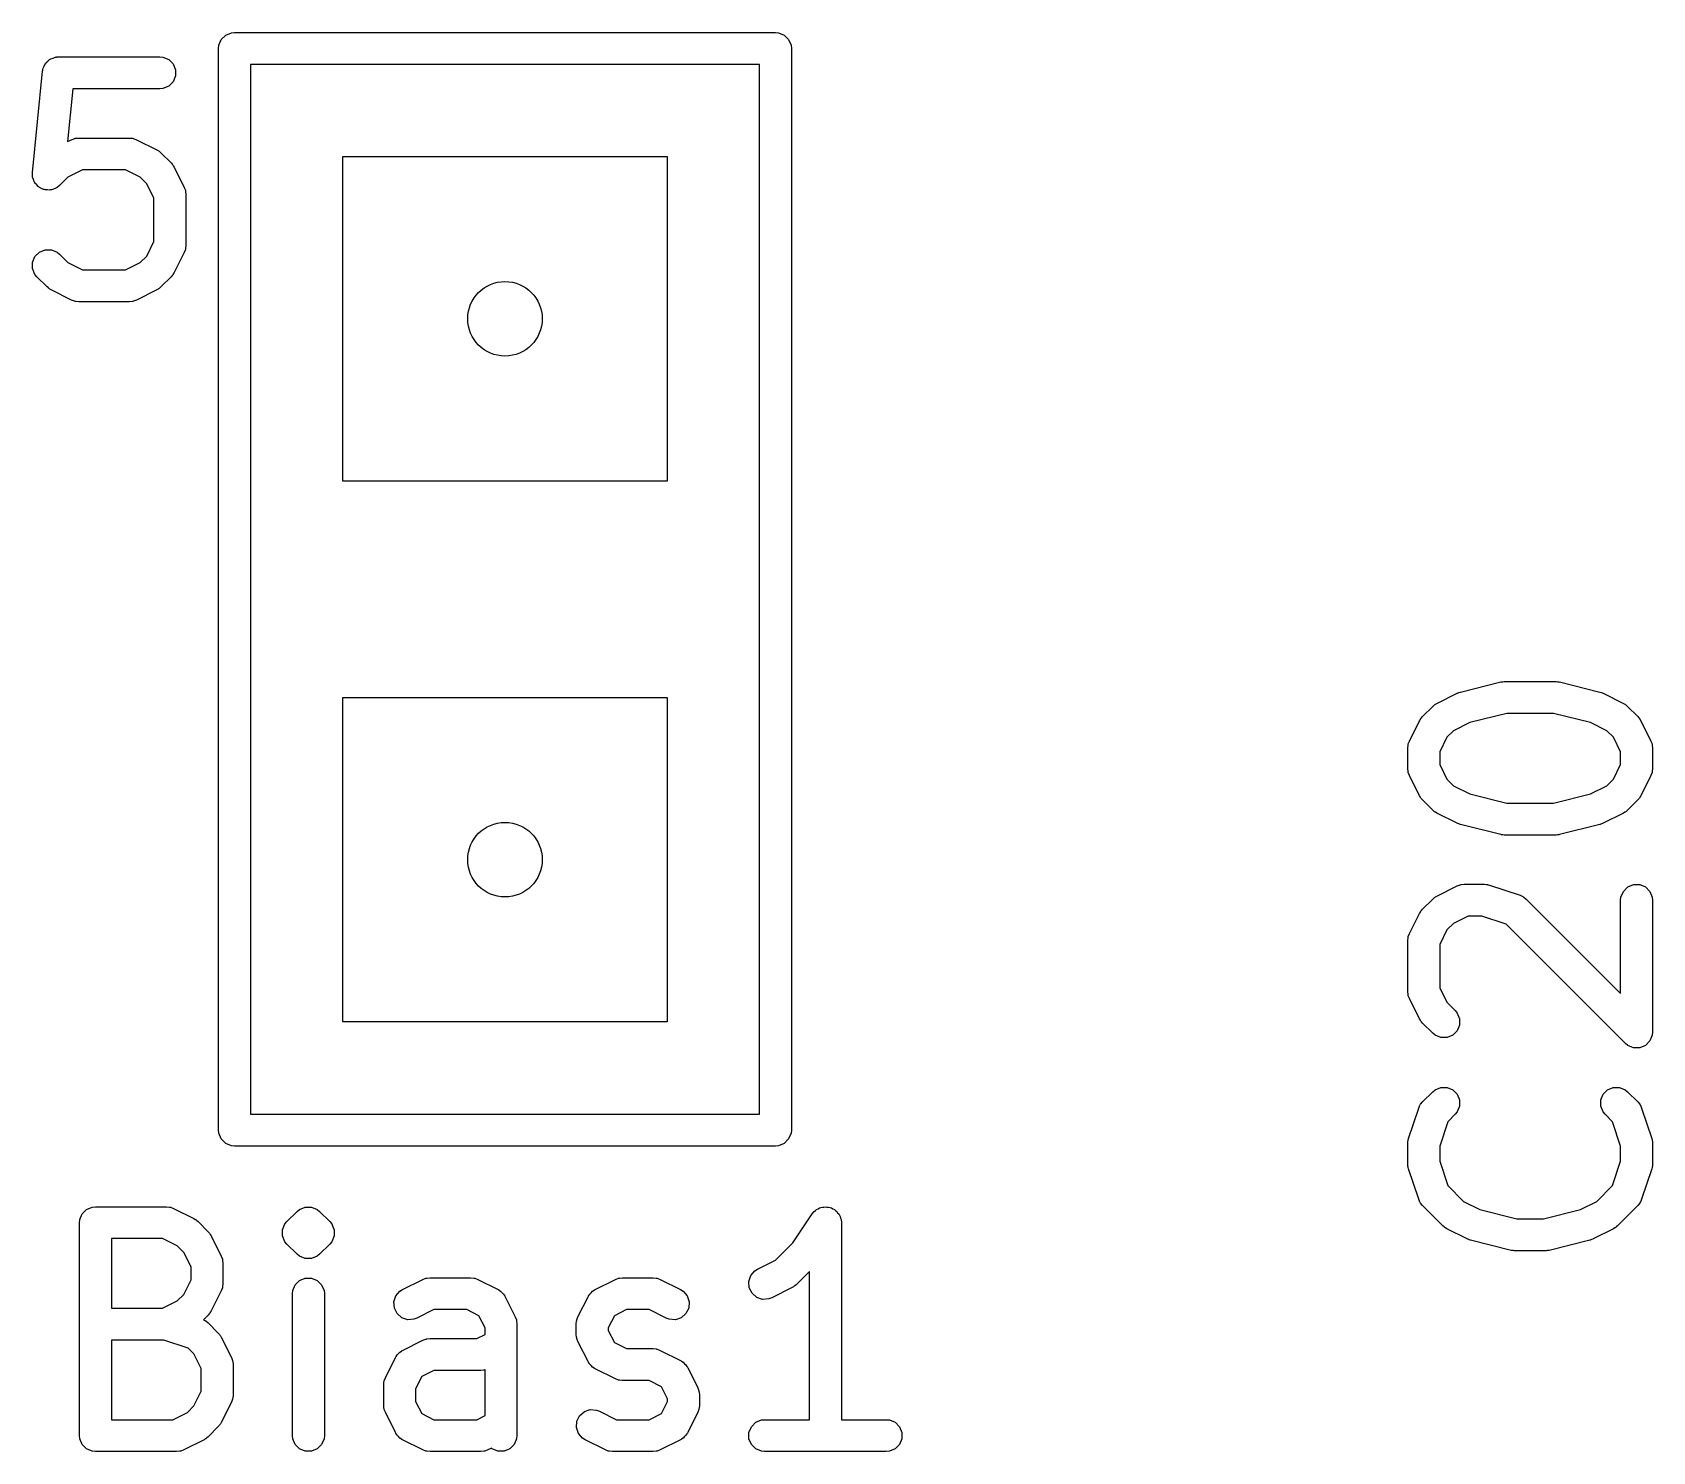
# Model space of a CAD drawing. Extents: x 2.43 to 5.06, y -5.33 to -2.63.
# Drawn here: x 3.3827 to 3.6823, y -4.7945 to -4.5321 of the extents above; entities that cross this region are included whole.
import ezdxf

# ---------------------------------------------------------------- set-up
doc = ezdxf.new("R2010")
doc.units = 0
doc.header["$MEASUREMENT"] = 0
doc.layers.add('BLACK', color=7, linetype='CONTINUOUS')

msp = doc.modelspace()

# ---------------------------------------------------------------- linework, layer by layer
at = {"layer": 'BLACK', "linetype": 'CONTINUOUS'}
for p, q in [((3.41762, -4.5334), (3.41844, -4.53258)), ((3.41844, -4.53258), (3.4195, -4.53214)), ((3.4195, -4.53214), (3.42008, -4.53209)), ((3.42008, -4.53209), (3.52008, -4.53209)), ((3.52008, -4.53209), (3.52065, -4.53214)), ((3.52065, -4.53214), (3.52172, -4.53258)), ((3.52172, -4.53258), (3.52253, -4.5334)), ((3.41713, -4.53504), (3.41718, -4.53446)), ((3.41713, -4.73504), (3.41713, -4.53504)), ((3.41718, -4.53446), (3.41762, -4.5334)), ((3.52253, -4.5334), (3.52297, -4.53446)), ((3.52297, -4.53446), (3.52303, -4.53504)), ((3.52303, -4.53504), (3.52303, -4.73504)), ((3.38469, -4.5387), (3.38489, -4.53832)), ((3.38489, -4.53832), (3.38506, -4.53792)), ((3.38506, -4.53792), (3.38516, -4.53781)), ((3.38516, -4.53781), (3.38523, -4.53768)), ((3.38523, -4.53768), (3.38557, -4.53741)), ((3.38557, -4.53741), (3.38587, -4.5371)), ((3.38587, -4.5371), (3.38601, -4.53705)), ((3.38601, -4.53705), (3.38613, -4.53695)), ((3.38613, -4.53695), (3.38654, -4.53683)), ((3.38654, -4.53683), (3.38694, -4.53666)), ((3.38694, -4.53666), (3.38716, -4.53664)), ((3.38716, -4.53664), (3.38723, -4.53662)), ((3.38723, -4.53662), (3.3873, -4.53663)), ((3.3873, -4.53663), (3.38751, -4.53661)), ((3.38751, -4.53661), (3.40626, -4.53661)), ((3.40626, -4.53661), (3.40684, -4.53666)), ((3.40684, -4.53666), (3.4079, -4.5371)), ((3.4079, -4.5371), (3.40872, -4.53792)), ((3.40872, -4.53792), (3.40916, -4.53898)), ((3.42303, -4.53799), (3.42303, -4.73209)), ((3.51713, -4.53799), (3.42303, -4.53799)), ((3.51713, -4.73209), (3.51713, -4.53799)), ((3.3827, -4.55801), (3.38458, -4.53927)), ((3.38458, -4.53927), (3.38462, -4.53906)), ((3.38462, -4.53898), (3.38465, -4.53892)), ((3.38462, -4.53906), (3.38462, -4.53898)), ((3.38465, -4.53892), (3.38469, -4.5387)), ((3.40872, -4.5412), (3.4079, -4.54201)), ((3.40916, -4.54014), (3.40872, -4.5412)), ((3.40916, -4.53898), (3.40916, -4.54014)), ((3.39019, -4.54251), (3.38921, -4.55228)), ((3.40626, -4.54251), (3.39019, -4.54251)), ((3.40684, -4.54246), (3.40626, -4.54251)), ((3.4079, -4.54201), (3.40684, -4.54246)), ((3.38921, -4.55228), (3.38994, -4.55192)), ((3.38994, -4.55192), (3.39048, -4.55171)), ((3.39048, -4.55171), (3.39059, -4.5517)), ((3.39059, -4.5517), (3.39069, -4.55166)), ((3.39069, -4.55166), (3.39126, -4.55161)), ((3.39126, -4.55161), (3.40064, -4.55161)), ((3.40064, -4.55161), (3.40121, -4.55166)), ((3.40121, -4.55166), (3.40131, -4.5517)), ((3.40131, -4.5517), (3.40142, -4.55171)), ((3.40142, -4.55171), (3.40196, -4.55192)), ((3.40196, -4.55192), (3.40571, -4.55379)), ((3.40571, -4.55379), (3.40596, -4.55395)), ((3.40596, -4.55395), (3.40603, -4.55398)), ((3.40603, -4.55398), (3.40611, -4.55404)), ((3.40611, -4.55404), (3.4062, -4.5541)), ((3.4062, -4.5541), (3.40625, -4.55416)), ((3.40625, -4.55416), (3.40647, -4.55434)), ((3.40647, -4.55434), (3.40835, -4.55622)), ((3.40835, -4.55622), (3.40854, -4.55645)), ((3.40854, -4.55645), (3.40859, -4.5565)), ((3.40859, -4.5565), (3.40865, -4.55659)), ((3.44008, -4.61504), (3.44008, -4.55504)), ((3.44008, -4.55504), (3.50008, -4.55504)), ((3.50008, -4.55504), (3.50008, -4.61504)), ((3.3827, -4.55859), (3.3827, -4.55801)), ((3.38274, -4.55873), (3.3827, -4.55859)), ((3.38274, -4.55888), (3.38274, -4.55873)), ((3.38291, -4.55928), (3.38274, -4.55888)), ((3.38303, -4.5597), (3.38291, -4.55928)), ((3.38926, -4.55886), (3.38773, -4.5604)), ((3.39196, -4.55751), (3.38926, -4.55886)), ((3.39994, -4.55751), (3.39196, -4.55751)), ((3.40264, -4.55886), (3.39994, -4.55751)), ((3.40383, -4.56006), (3.40264, -4.55886)), ((3.40865, -4.55659), (3.40872, -4.55667)), ((3.40872, -4.55667), (3.40875, -4.55674)), ((3.40875, -4.55674), (3.4089, -4.55699)), ((3.4089, -4.55699), (3.41078, -4.56074)), ((3.38313, -4.55981), (3.38303, -4.5597)), ((3.38318, -4.55995), (3.38313, -4.55981)), ((3.38349, -4.56025), (3.38318, -4.55995)), ((3.38376, -4.56059), (3.38349, -4.56025)), ((3.38389, -4.56066), (3.38376, -4.56059)), ((3.384, -4.56076), (3.38389, -4.56066)), ((3.3844, -4.56093), (3.384, -4.56076)), ((3.38478, -4.56113), (3.3844, -4.56093)), ((3.38493, -4.56115), (3.38478, -4.56113)), ((3.38506, -4.5612), (3.38493, -4.56115)), ((3.38549, -4.5612), (3.38506, -4.5612)), ((3.38592, -4.56125), (3.38549, -4.5612)), ((3.38607, -4.5612), (3.38592, -4.56125)), ((3.38622, -4.5612), (3.38607, -4.5612)), ((3.38661, -4.56104), (3.38622, -4.5612)), ((3.38703, -4.56091), (3.38661, -4.56104)), ((3.38714, -4.56082), (3.38703, -4.56091)), ((3.38728, -4.56076), (3.38714, -4.56082)), ((3.38773, -4.5604), (3.38728, -4.56076)), ((3.40518, -4.56275), (3.40383, -4.56006)), ((3.41078, -4.56074), (3.41098, -4.56128)), ((3.41098, -4.56128), (3.41099, -4.56138)), ((3.41099, -4.56138), (3.41103, -4.56148)), ((3.41103, -4.56148), (3.41109, -4.56206)), ((3.41109, -4.56206), (3.41109, -4.57143)), ((3.40518, -4.57073), (3.40518, -4.56275)), ((3.40383, -4.57343), (3.40518, -4.57073)), ((3.41109, -4.57143), (3.41103, -4.57201)), ((3.38274, -4.5746), (3.38318, -4.57354)), ((3.38318, -4.57354), (3.384, -4.57273)), ((3.384, -4.57273), (3.38506, -4.57228)), ((3.38506, -4.57228), (3.38622, -4.57228)), ((3.38622, -4.57228), (3.38728, -4.57273)), ((3.38728, -4.57273), (3.38773, -4.57309)), ((3.38773, -4.57309), (3.38926, -4.57463)), ((3.40264, -4.57463), (3.40383, -4.57343)), ((3.41078, -4.57275), (3.4089, -4.5765)), ((3.41098, -4.57221), (3.41078, -4.57275)), ((3.41099, -4.5721), (3.41098, -4.57221)), ((3.41103, -4.57201), (3.41099, -4.5721)), ((3.38274, -4.57576), (3.38274, -4.5746)), ((3.38318, -4.57682), (3.38274, -4.57576)), ((3.38355, -4.57727), (3.38318, -4.57682)), ((3.38543, -4.57914), (3.38355, -4.57727)), ((3.38926, -4.57463), (3.39196, -4.57598)), ((3.39196, -4.57598), (3.39994, -4.57598)), ((3.39994, -4.57598), (3.40264, -4.57463)), ((3.40835, -4.57727), (3.40647, -4.57914)), ((3.40854, -4.57704), (3.40835, -4.57727)), ((3.40859, -4.57699), (3.40854, -4.57704)), ((3.40865, -4.5769), (3.40859, -4.57699)), ((3.40872, -4.57682), (3.40865, -4.5769)), ((3.40875, -4.57675), (3.40872, -4.57682)), ((3.4089, -4.5765), (3.40875, -4.57675)), ((3.38565, -4.57933), (3.38543, -4.57914)), ((3.3857, -4.57939), (3.38565, -4.57933)), ((3.38579, -4.57944), (3.3857, -4.57939)), ((3.38587, -4.57951), (3.38579, -4.57944)), ((3.38595, -4.57954), (3.38587, -4.57951)), ((3.38619, -4.5797), (3.38595, -4.57954)), ((3.38994, -4.58157), (3.38619, -4.5797)), ((3.40571, -4.5797), (3.40196, -4.58157)), ((3.40596, -4.57954), (3.40571, -4.5797)), ((3.40603, -4.57951), (3.40596, -4.57954)), ((3.40611, -4.57944), (3.40603, -4.57951)), ((3.4062, -4.57939), (3.40611, -4.57944)), ((3.40625, -4.57933), (3.4062, -4.57939)), ((3.40647, -4.57914), (3.40625, -4.57933)), ((3.39048, -4.58178), (3.38994, -4.58157)), ((3.39059, -4.58179), (3.39048, -4.58178)), ((3.39069, -4.58183), (3.39059, -4.58179)), ((3.39126, -4.58188), (3.39069, -4.58183)), ((3.40064, -4.58188), (3.39126, -4.58188)), ((3.40121, -4.58183), (3.40064, -4.58188)), ((3.40131, -4.58179), (3.40121, -4.58183)), ((3.40142, -4.58178), (3.40131, -4.58179)), ((3.40196, -4.58157), (3.40142, -4.58178)), ((3.50008, -4.61504), (3.44008, -4.61504)), ((3.64674, -4.65405), (3.65424, -4.65218)), ((3.65424, -4.65218), (3.65434, -4.65216)), ((3.65434, -4.65216), (3.65438, -4.65215)), ((3.65438, -4.65215), (3.65459, -4.65213)), ((3.65459, -4.65213), (3.65481, -4.65209)), ((3.65481, -4.65209), (3.65485, -4.6521)), ((3.65485, -4.6521), (3.65495, -4.65209)), ((3.65495, -4.65209), (3.66433, -4.65209)), ((3.66433, -4.65209), (3.66443, -4.6521)), ((3.66443, -4.6521), (3.66447, -4.65209)), ((3.66447, -4.65209), (3.66468, -4.65213)), ((3.66468, -4.65213), (3.6649, -4.65215)), ((3.6649, -4.65215), (3.66494, -4.65216)), ((3.66494, -4.65216), (3.66504, -4.65218)), ((3.66504, -4.65218), (3.67254, -4.65405)), ((3.44008, -4.71504), (3.44008, -4.65504)), ((3.44008, -4.65504), (3.50008, -4.65504)), ((3.50008, -4.65504), (3.50008, -4.71504)), ((3.64238, -4.65615), (3.64613, -4.65428)), ((3.64613, -4.65428), (3.64617, -4.65426)), ((3.64617, -4.65426), (3.64619, -4.65425)), ((3.64619, -4.65425), (3.64643, -4.65416)), ((3.64643, -4.65416), (3.64667, -4.65407)), ((3.64667, -4.65407), (3.64669, -4.65407)), ((3.64669, -4.65407), (3.64674, -4.65405)), ((3.67254, -4.65405), (3.67258, -4.65407)), ((3.67258, -4.65407), (3.6726, -4.65407)), ((3.6726, -4.65407), (3.67284, -4.65416)), ((3.67284, -4.65416), (3.67309, -4.65425)), ((3.67309, -4.65425), (3.6731, -4.65426)), ((3.6731, -4.65426), (3.67314, -4.65428)), ((3.67314, -4.65428), (3.67689, -4.65615)), ((3.63974, -4.65858), (3.64162, -4.6567)), ((3.64162, -4.6567), (3.64184, -4.65652)), ((3.64184, -4.65652), (3.64189, -4.65646)), ((3.64189, -4.65646), (3.64198, -4.6564)), ((3.64198, -4.6564), (3.64206, -4.65634)), ((3.64206, -4.65634), (3.64213, -4.65631)), ((3.64213, -4.65631), (3.64238, -4.65615)), ((3.65532, -4.658), (3.64848, -4.6597)), ((3.66396, -4.658), (3.65532, -4.658)), ((3.67079, -4.6597), (3.66396, -4.658)), ((3.67689, -4.65615), (3.67714, -4.65631)), ((3.67714, -4.65631), (3.67721, -4.65634)), ((3.67721, -4.65634), (3.6773, -4.6564)), ((3.6773, -4.6564), (3.67738, -4.65646)), ((3.67738, -4.65646), (3.67744, -4.65652)), ((3.67744, -4.65652), (3.67766, -4.6567)), ((3.67766, -4.6567), (3.67954, -4.65858)), ((3.63731, -4.6631), (3.63919, -4.65935)), ((3.63919, -4.65935), (3.63934, -4.6591)), ((3.63934, -4.6591), (3.63937, -4.65903)), ((3.63937, -4.65903), (3.63944, -4.65895)), ((3.63944, -4.65895), (3.6395, -4.65886)), ((3.6395, -4.65886), (3.63955, -4.65881)), ((3.63955, -4.65881), (3.63974, -4.65858)), ((3.64545, -4.66122), (3.64425, -4.66242)), ((3.64848, -4.6597), (3.64545, -4.66122)), ((3.67382, -4.66122), (3.67079, -4.6597)), ((3.67502, -4.66242), (3.67382, -4.66122)), ((3.67954, -4.65858), (3.67972, -4.65881)), ((3.67972, -4.65881), (3.67978, -4.65886)), ((3.67978, -4.65886), (3.67984, -4.65895)), ((3.67984, -4.65895), (3.6799, -4.65903)), ((3.6799, -4.65903), (3.67993, -4.6591)), ((3.67993, -4.6591), (3.68009, -4.65935)), ((3.68009, -4.65935), (3.68196, -4.6631)), ((3.637, -4.66442), (3.63706, -4.66384)), ((3.63706, -4.66384), (3.6371, -4.66374)), ((3.6371, -4.66374), (3.63711, -4.66364)), ((3.63711, -4.66364), (3.63731, -4.6631)), ((3.64425, -4.66242), (3.64291, -4.66511)), ((3.67637, -4.66511), (3.67502, -4.66242)), ((3.68196, -4.6631), (3.68217, -4.66364)), ((3.68217, -4.66364), (3.68218, -4.66374)), ((3.68218, -4.66374), (3.68222, -4.66384)), ((3.68222, -4.66384), (3.68228, -4.66442)), ((3.637, -4.66817), (3.637, -4.66442)), ((3.64291, -4.66511), (3.64291, -4.66747)), ((3.67637, -4.66747), (3.67637, -4.66511)), ((3.68228, -4.66442), (3.68228, -4.66817)), ((3.63706, -4.66874), (3.637, -4.66817)), ((3.6371, -4.66884), (3.63706, -4.66874)), ((3.63711, -4.66895), (3.6371, -4.66884)), ((3.63731, -4.66949), (3.63711, -4.66895)), ((3.63919, -4.67324), (3.63731, -4.66949)), ((3.64291, -4.66747), (3.64425, -4.67017)), ((3.64425, -4.67017), (3.64545, -4.67136)), ((3.67382, -4.67136), (3.67502, -4.67017)), ((3.67502, -4.67017), (3.67637, -4.66747)), ((3.68196, -4.66949), (3.68009, -4.67324)), ((3.68217, -4.66895), (3.68196, -4.66949)), ((3.68218, -4.66884), (3.68217, -4.66895)), ((3.68222, -4.66874), (3.68218, -4.66884)), ((3.68228, -4.66817), (3.68222, -4.66874)), ((3.63934, -4.67348), (3.63919, -4.67324)), ((3.64545, -4.67136), (3.64848, -4.67288)), ((3.64848, -4.67288), (3.65532, -4.67459)), ((3.66396, -4.67459), (3.67079, -4.67288)), ((3.67079, -4.67288), (3.67382, -4.67136)), ((3.68009, -4.67324), (3.67993, -4.67348)), ((3.63937, -4.67356), (3.63934, -4.67348)), ((3.63944, -4.67364), (3.63937, -4.67356)), ((3.6395, -4.67373), (3.63944, -4.67364)), ((3.63955, -4.67378), (3.6395, -4.67373)), ((3.63974, -4.674), (3.63955, -4.67378)), ((3.64162, -4.67588), (3.63974, -4.674)), ((3.64184, -4.67606), (3.64162, -4.67588)), ((3.64189, -4.67612), (3.64184, -4.67606)), ((3.64198, -4.67618), (3.64189, -4.67612)), ((3.64206, -4.67625), (3.64198, -4.67618)), ((3.64213, -4.67628), (3.64206, -4.67625)), ((3.64238, -4.67643), (3.64213, -4.67628)), ((3.65532, -4.67459), (3.66396, -4.67459)), ((3.67714, -4.67628), (3.67689, -4.67643)), ((3.67721, -4.67625), (3.67714, -4.67628)), ((3.6773, -4.67618), (3.67721, -4.67625)), ((3.67738, -4.67612), (3.6773, -4.67618)), ((3.67744, -4.67606), (3.67738, -4.67612)), ((3.67766, -4.67588), (3.67744, -4.67606)), ((3.67954, -4.674), (3.67766, -4.67588)), ((3.67972, -4.67378), (3.67954, -4.674)), ((3.67978, -4.67373), (3.67972, -4.67378)), ((3.67984, -4.67364), (3.67978, -4.67373)), ((3.6799, -4.67356), (3.67984, -4.67364)), ((3.67993, -4.67348), (3.6799, -4.67356)), ((3.64613, -4.67831), (3.64238, -4.67643)), ((3.64617, -4.67832), (3.64613, -4.67831)), ((3.64619, -4.67834), (3.64617, -4.67832)), ((3.64643, -4.67842), (3.64619, -4.67834)), ((3.64667, -4.67851), (3.64643, -4.67842)), ((3.64669, -4.67851), (3.64667, -4.67851)), ((3.64674, -4.67853), (3.64669, -4.67851)), ((3.65424, -4.6804), (3.64674, -4.67853)), ((3.67254, -4.67853), (3.66504, -4.6804)), ((3.67258, -4.67851), (3.67254, -4.67853)), ((3.6726, -4.67851), (3.67258, -4.67851)), ((3.67284, -4.67842), (3.6726, -4.67851)), ((3.67309, -4.67834), (3.67284, -4.67842)), ((3.6731, -4.67832), (3.67309, -4.67834)), ((3.67314, -4.67831), (3.6731, -4.67832)), ((3.67689, -4.67643), (3.67314, -4.67831)), ((3.65434, -4.68042), (3.65424, -4.6804)), ((3.65438, -4.68044), (3.65434, -4.68042)), ((3.65459, -4.68046), (3.65438, -4.68044)), ((3.65481, -4.68049), (3.65459, -4.68046)), ((3.65485, -4.68048), (3.65481, -4.68049)), ((3.65495, -4.68049), (3.65485, -4.68048)), ((3.66433, -4.68049), (3.65495, -4.68049)), ((3.66443, -4.68048), (3.66433, -4.68049)), ((3.66447, -4.68049), (3.66443, -4.68048)), ((3.66468, -4.68046), (3.66447, -4.68049)), ((3.6649, -4.68044), (3.66468, -4.68046)), ((3.66494, -4.68042), (3.6649, -4.68044)), ((3.66504, -4.6804), (3.66494, -4.68042)), ((3.64238, -4.69177), (3.64613, -4.6899)), ((3.64613, -4.6899), (3.64667, -4.68969)), ((3.64667, -4.68969), (3.64678, -4.68968)), ((3.64678, -4.68968), (3.64688, -4.68964)), ((3.64688, -4.68964), (3.64745, -4.68959)), ((3.64745, -4.68959), (3.6512, -4.68959)), ((3.6512, -4.68959), (3.65149, -4.68961)), ((3.65149, -4.68961), (3.65157, -4.68961)), ((3.65157, -4.68961), (3.65167, -4.68963)), ((3.65167, -4.68963), (3.65178, -4.68964)), ((3.65178, -4.68964), (3.65185, -4.68967)), ((3.65185, -4.68967), (3.65214, -4.68974)), ((3.65214, -4.68974), (3.65776, -4.69161)), ((3.67643, -4.69196), (3.67687, -4.6909)), ((3.67687, -4.6909), (3.67768, -4.69008)), ((3.67768, -4.69008), (3.67875, -4.68964)), ((3.67875, -4.68964), (3.6799, -4.68964)), ((3.6799, -4.68964), (3.68096, -4.69008)), ((3.68096, -4.69008), (3.68178, -4.6909)), ((3.68178, -4.6909), (3.68222, -4.69196)), ((3.63955, -4.69443), (3.63974, -4.6942)), ((3.63974, -4.6942), (3.64162, -4.69233)), ((3.64162, -4.69233), (3.64184, -4.69214)), ((3.64184, -4.69214), (3.64189, -4.69208)), ((3.64189, -4.69208), (3.64198, -4.69202)), ((3.64198, -4.69202), (3.64206, -4.69196)), ((3.64206, -4.69196), (3.64213, -4.69193)), ((3.64213, -4.69193), (3.64238, -4.69177)), ((3.65776, -4.69161), (3.65829, -4.69185)), ((3.65829, -4.69185), (3.65837, -4.69192)), ((3.65837, -4.69192), (3.65847, -4.69196)), ((3.65847, -4.69196), (3.65891, -4.69233)), ((3.65891, -4.69233), (3.67637, -4.70978)), ((3.67637, -4.69254), (3.67643, -4.69196)), ((3.67637, -4.70978), (3.67637, -4.69254)), ((3.68222, -4.69196), (3.68228, -4.69254)), ((3.68228, -4.69254), (3.68228, -4.71691)), ((3.63731, -4.69872), (3.63919, -4.69497)), ((3.63919, -4.69497), (3.63934, -4.69472)), ((3.63934, -4.69472), (3.63937, -4.69465)), ((3.63937, -4.69465), (3.63944, -4.69457)), ((3.63944, -4.69457), (3.6395, -4.69448)), ((3.6395, -4.69448), (3.63955, -4.69443)), ((3.64545, -4.69684), (3.64425, -4.69804)), ((3.64815, -4.69549), (3.64545, -4.69684)), ((3.65072, -4.69549), (3.64815, -4.69549)), ((3.65523, -4.69699), (3.65072, -4.69549)), ((3.67724, -4.719), (3.65523, -4.69699)), ((3.637, -4.70004), (3.63706, -4.69946)), ((3.637, -4.70941), (3.637, -4.70004)), ((3.63706, -4.69946), (3.6371, -4.69936)), ((3.6371, -4.69936), (3.63711, -4.69926)), ((3.63711, -4.69926), (3.63731, -4.69872)), ((3.64425, -4.69804), (3.64291, -4.70073)), ((3.64291, -4.70073), (3.64291, -4.70871)), ((3.64291, -4.70871), (3.64425, -4.71141)), ((3.63706, -4.70999), (3.637, -4.70941)), ((3.6371, -4.71009), (3.63706, -4.70999)), ((3.63711, -4.71019), (3.6371, -4.71009)), ((3.63731, -4.71073), (3.63711, -4.71019)), ((3.63919, -4.71448), (3.63731, -4.71073)), ((3.64425, -4.71141), (3.64579, -4.71295)), ((3.50008, -4.71504), (3.44008, -4.71504)), ((3.63934, -4.71473), (3.63919, -4.71448)), ((3.63937, -4.7148), (3.63934, -4.71473)), ((3.63944, -4.71488), (3.63937, -4.7148)), ((3.6395, -4.71497), (3.63944, -4.71488)), ((3.63955, -4.71502), (3.6395, -4.71497)), ((3.63974, -4.71525), (3.63955, -4.71502)), ((3.64162, -4.71712), (3.63974, -4.71525)), ((3.64579, -4.71295), (3.64616, -4.7134)), ((3.64616, -4.7134), (3.6466, -4.71446)), ((3.6466, -4.71446), (3.6466, -4.71561)), ((3.64206, -4.71749), (3.64162, -4.71712)), ((3.64313, -4.71793), (3.64206, -4.71749)), ((3.64428, -4.71793), (3.64313, -4.71793)), ((3.64534, -4.71749), (3.64428, -4.71793)), ((3.64616, -4.71668), (3.64534, -4.71749)), ((3.6466, -4.71561), (3.64616, -4.71668)), ((3.68209, -4.7178), (3.68178, -4.71855)), ((3.68222, -4.71749), (3.68209, -4.7178)), ((3.68228, -4.71691), (3.68222, -4.71749)), ((3.67768, -4.71937), (3.67724, -4.719)), ((3.67844, -4.71968), (3.67768, -4.71937)), ((3.67875, -4.71981), (3.67844, -4.71968)), ((3.6799, -4.71981), (3.67875, -4.71981)), ((3.67875, -4.71981), (3.67875, -4.71981)), ((3.68096, -4.71937), (3.6799, -4.71981)), ((3.68178, -4.71855), (3.68096, -4.71937)), ((3.64206, -4.72758), (3.64313, -4.72714)), ((3.64313, -4.72714), (3.64428, -4.72714)), ((3.64428, -4.72714), (3.64534, -4.72758)), ((3.67393, -4.72758), (3.675, -4.72714)), ((3.675, -4.72714), (3.67615, -4.72714)), ((3.67615, -4.72714), (3.67721, -4.72758)), ((3.63933, -4.73037), (3.63937, -4.73027)), ((3.63937, -4.73027), (3.63974, -4.72982)), ((3.63974, -4.72982), (3.64162, -4.72795)), ((3.64162, -4.72795), (3.64206, -4.72758)), ((3.64534, -4.72758), (3.64616, -4.72839)), ((3.64616, -4.72839), (3.6466, -4.72946)), ((3.6466, -4.72946), (3.6466, -4.73061)), ((3.67268, -4.72946), (3.67312, -4.72839)), ((3.67268, -4.73061), (3.67268, -4.72946)), ((3.67312, -4.72839), (3.67393, -4.72758)), ((3.67721, -4.72758), (3.67766, -4.72795)), ((3.67766, -4.72795), (3.67954, -4.72982)), ((3.67954, -4.72982), (3.6799, -4.73027)), ((3.6799, -4.73027), (3.67994, -4.73037)), ((3.42303, -4.73209), (3.51713, -4.73209)), ((3.63715, -4.7366), (3.63903, -4.73097)), ((3.63903, -4.73097), (3.63926, -4.73045)), ((3.63926, -4.73045), (3.63933, -4.73037)), ((3.64579, -4.73212), (3.64441, -4.7335)), ((3.64616, -4.73167), (3.64579, -4.73212)), ((3.6466, -4.73061), (3.64616, -4.73167)), ((3.67312, -4.73167), (3.67268, -4.73061)), ((3.67349, -4.73212), (3.67312, -4.73167)), ((3.67487, -4.7335), (3.67349, -4.73212)), ((3.67994, -4.73037), (3.68001, -4.73045)), ((3.68001, -4.73045), (3.68025, -4.73097)), ((3.68025, -4.73097), (3.68212, -4.7366)), ((3.41718, -4.73562), (3.41713, -4.73504)), ((3.41762, -4.73668), (3.41718, -4.73562)), ((3.52297, -4.73562), (3.52253, -4.73668)), ((3.52303, -4.73504), (3.52297, -4.73562)), ((3.64441, -4.7335), (3.64291, -4.73801)), ((3.67637, -4.73801), (3.67487, -4.7335)), ((3.41844, -4.73749), (3.41762, -4.73668)), ((3.4195, -4.73794), (3.41844, -4.73749)), ((3.42008, -4.73799), (3.4195, -4.73794)), ((3.52008, -4.73799), (3.42008, -4.73799)), ((3.52065, -4.73794), (3.52008, -4.73799)), ((3.52172, -4.73749), (3.52065, -4.73794)), ((3.52253, -4.73668), (3.52172, -4.73749)), ((3.637, -4.73753), (3.63703, -4.73724)), ((3.637, -4.74128), (3.637, -4.73753)), ((3.63702, -4.73716), (3.63705, -4.73706)), ((3.63703, -4.73724), (3.63702, -4.73716)), ((3.63705, -4.73706), (3.63706, -4.73696)), ((3.63706, -4.73696), (3.63709, -4.73688)), ((3.63709, -4.73688), (3.63715, -4.7366)), ((3.64291, -4.73801), (3.64291, -4.7408)), ((3.67637, -4.7408), (3.67637, -4.73801)), ((3.68212, -4.7366), (3.68219, -4.73688)), ((3.68219, -4.73688), (3.68222, -4.73696)), ((3.68222, -4.73696), (3.68223, -4.73706)), ((3.68223, -4.73706), (3.68225, -4.73716)), ((3.68225, -4.73716), (3.68225, -4.73724)), ((3.68225, -4.73724), (3.68228, -4.73753)), ((3.68228, -4.73753), (3.68228, -4.74128)), ((3.63703, -4.74157), (3.637, -4.74128)), ((3.63702, -4.74165), (3.63703, -4.74157)), ((3.63705, -4.74175), (3.63702, -4.74165)), ((3.63706, -4.74186), (3.63705, -4.74175)), ((3.63709, -4.74193), (3.63706, -4.74186)), ((3.63715, -4.74222), (3.63709, -4.74193)), ((3.63903, -4.74784), (3.63715, -4.74222)), ((3.64291, -4.7408), (3.64441, -4.74531)), ((3.67487, -4.74531), (3.67637, -4.7408)), ((3.68212, -4.74222), (3.68025, -4.74784)), ((3.68219, -4.74193), (3.68212, -4.74222)), ((3.68222, -4.74186), (3.68219, -4.74193)), ((3.68223, -4.74175), (3.68222, -4.74186)), ((3.68225, -4.74165), (3.68223, -4.74175)), ((3.68228, -4.74128), (3.68225, -4.74157)), ((3.68225, -4.74157), (3.68225, -4.74165)), ((3.63926, -4.74837), (3.63903, -4.74784)), ((3.64441, -4.74531), (3.64733, -4.74823)), ((3.64733, -4.74823), (3.65036, -4.74974)), ((3.66892, -4.74974), (3.67195, -4.74823)), ((3.67195, -4.74823), (3.67487, -4.74531)), ((3.68025, -4.74784), (3.68001, -4.74837)), ((3.39146, -4.75158), (3.3919, -4.75052)), ((3.3919, -4.75052), (3.39272, -4.7497)), ((3.39272, -4.7497), (3.39378, -4.74926)), ((3.39378, -4.74926), (3.39436, -4.74921)), ((3.39436, -4.74921), (3.40748, -4.74921)), ((3.40748, -4.74921), (3.40806, -4.74926)), ((3.40806, -4.74926), (3.40815, -4.7493)), ((3.40815, -4.7493), (3.40826, -4.74931)), ((3.40826, -4.74931), (3.4088, -4.74952)), ((3.4088, -4.74952), (3.41255, -4.75139)), ((3.42976, -4.75195), (3.43164, -4.75007)), ((3.43164, -4.75007), (3.43209, -4.7497)), ((3.43209, -4.7497), (3.43315, -4.74926)), ((3.43315, -4.74926), (3.4343, -4.74926)), ((3.4343, -4.74926), (3.4343, -4.74926)), ((3.4343, -4.74926), (3.43537, -4.7497)), ((3.43537, -4.7497), (3.43581, -4.75007)), ((3.43581, -4.75007), (3.43769, -4.75195)), ((3.5233, -4.7559), (3.52688, -4.75052)), ((3.52688, -4.75052), (3.52688, -4.75052)), ((3.52688, -4.75052), (3.52688, -4.75052)), ((3.52688, -4.75052), (3.52689, -4.75052)), ((3.52689, -4.75052), (3.52725, -4.75007)), ((3.52725, -4.75007), (3.52749, -4.74991)), ((3.52749, -4.74991), (3.5277, -4.7497)), ((3.5277, -4.7497), (3.52797, -4.74959)), ((3.52797, -4.74959), (3.52821, -4.74943)), ((3.52821, -4.74943), (3.52849, -4.74937)), ((3.52849, -4.74937), (3.52876, -4.74926)), ((3.52876, -4.74926), (3.52905, -4.74926)), ((3.52905, -4.74926), (3.52934, -4.74921)), ((3.52934, -4.74921), (3.52962, -4.74926)), ((3.52962, -4.74926), (3.52992, -4.74926)), ((3.52992, -4.74926), (3.53018, -4.74937)), ((3.53018, -4.74937), (3.53047, -4.74943)), ((3.53047, -4.74943), (3.53071, -4.74959)), ((3.53071, -4.74959), (3.53098, -4.7497)), ((3.53098, -4.7497), (3.53118, -4.74991)), ((3.53118, -4.74991), (3.53143, -4.75007)), ((3.53143, -4.75007), (3.53159, -4.75031)), ((3.53159, -4.75031), (3.5318, -4.75052)), ((3.5318, -4.75052), (3.53191, -4.75078)), ((3.53191, -4.75078), (3.53207, -4.75103)), ((3.53207, -4.75103), (3.53212, -4.75131)), ((3.63933, -4.74845), (3.63926, -4.74837)), ((3.63937, -4.74855), (3.63933, -4.74845)), ((3.63974, -4.74899), (3.63937, -4.74855)), ((3.64349, -4.75274), (3.63974, -4.74899)), ((3.65036, -4.74974), (3.65719, -4.75145)), ((3.66209, -4.75145), (3.66892, -4.74974)), ((3.67954, -4.74899), (3.67579, -4.75274)), ((3.6799, -4.74855), (3.67954, -4.74899)), ((3.67994, -4.74845), (3.6799, -4.74855)), ((3.68001, -4.74837), (3.67994, -4.74845)), ((3.3914, -4.75216), (3.39146, -4.75158)), ((3.3914, -4.79153), (3.3914, -4.75216)), ((3.41255, -4.75139), (3.4128, -4.75155)), ((3.4128, -4.75155), (3.41287, -4.75158)), ((3.41287, -4.75158), (3.41295, -4.75164)), ((3.41295, -4.75164), (3.41304, -4.7517)), ((3.41304, -4.7517), (3.41309, -4.75176)), ((3.41309, -4.75176), (3.41332, -4.75195)), ((3.41332, -4.75195), (3.41519, -4.75382)), ((3.41519, -4.75382), (3.41538, -4.75405)), ((3.41538, -4.75405), (3.41544, -4.7541)), ((3.41544, -4.7541), (3.41549, -4.75419)), ((3.41549, -4.75419), (3.41556, -4.75427)), ((3.41556, -4.75427), (3.41559, -4.75434)), ((3.42896, -4.75346), (3.4294, -4.75239)), ((3.42896, -4.75461), (3.42896, -4.75346)), ((3.4294, -4.75239), (3.42976, -4.75195)), ((3.43769, -4.75195), (3.43806, -4.75239)), ((3.43806, -4.75239), (3.4382, -4.75273)), ((3.4382, -4.75273), (3.4385, -4.75346)), ((3.4385, -4.75346), (3.4385, -4.75461)), ((3.53212, -4.75131), (3.53224, -4.75158)), ((3.53224, -4.75158), (3.53229, -4.75215)), ((3.53229, -4.75215), (3.53229, -4.75216)), ((3.53229, -4.75216), (3.53229, -4.75216)), ((3.53229, -4.75216), (3.53229, -4.75216)), ((3.53229, -4.75216), (3.53229, -4.78858)), ((3.64372, -4.75293), (3.64349, -4.75274)), ((3.64377, -4.75299), (3.64372, -4.75293)), ((3.64386, -4.75304), (3.64377, -4.75299)), ((3.64394, -4.75311), (3.64386, -4.75304)), ((3.64401, -4.75314), (3.64394, -4.75311)), ((3.64426, -4.7533), (3.64401, -4.75314)), ((3.64801, -4.75517), (3.64426, -4.7533)), ((3.65719, -4.75145), (3.66209, -4.75145)), ((3.67502, -4.7533), (3.67127, -4.75517)), ((3.67527, -4.75314), (3.67502, -4.7533)), ((3.67534, -4.75311), (3.67527, -4.75314)), ((3.67542, -4.75304), (3.67534, -4.75311)), ((3.67551, -4.75299), (3.67542, -4.75304)), ((3.67556, -4.75293), (3.67551, -4.75299)), ((3.67579, -4.75274), (3.67556, -4.75293)), ((3.40678, -4.75511), (3.39731, -4.75511)), ((3.39731, -4.75511), (3.39731, -4.76795)), ((3.40948, -4.75646), (3.40678, -4.75511)), ((3.41068, -4.75766), (3.40948, -4.75646)), ((3.41559, -4.75434), (3.41575, -4.75459)), ((3.41575, -4.75459), (3.41762, -4.75834)), ((3.4294, -4.75567), (3.42896, -4.75461)), ((3.42976, -4.75612), (3.4294, -4.75567)), ((3.43164, -4.758), (3.42976, -4.75612)), ((3.43769, -4.75612), (3.43581, -4.758)), ((3.43806, -4.75567), (3.43769, -4.75612)), ((3.4385, -4.75461), (3.43806, -4.75567)), ((3.52009, -4.75911), (3.5233, -4.7559)), ((3.64805, -4.75519), (3.64801, -4.75517)), ((3.64807, -4.7552), (3.64805, -4.75519)), ((3.64831, -4.75529), (3.64807, -4.7552)), ((3.64855, -4.75538), (3.64831, -4.75529)), ((3.64857, -4.75538), (3.64855, -4.75538)), ((3.64861, -4.7554), (3.64857, -4.75538)), ((3.65611, -4.75727), (3.64861, -4.7554)), ((3.67067, -4.7554), (3.66317, -4.75727)), ((3.67071, -4.75538), (3.67067, -4.7554)), ((3.67073, -4.75538), (3.67071, -4.75538)), ((3.67097, -4.75529), (3.67073, -4.75538)), ((3.67121, -4.7552), (3.67097, -4.75529)), ((3.67123, -4.75519), (3.67121, -4.7552)), ((3.67127, -4.75517), (3.67123, -4.75519)), ((3.41203, -4.76035), (3.41068, -4.75766)), ((3.41762, -4.75834), (3.41783, -4.75888)), ((3.41783, -4.75888), (3.41783, -4.75898)), ((3.41783, -4.75898), (3.41788, -4.75908)), ((3.41788, -4.75908), (3.41793, -4.75966)), ((3.41793, -4.75966), (3.41793, -4.76341)), ((3.43209, -4.75836), (3.43164, -4.758)), ((3.43315, -4.7588), (3.43209, -4.75836)), ((3.4343, -4.7588), (3.43315, -4.7588)), ((3.43315, -4.7588), (3.43315, -4.7588)), ((3.43537, -4.75836), (3.4343, -4.7588)), ((3.4343, -4.7588), (3.4343, -4.7588)), ((3.43581, -4.758), (3.43537, -4.75836)), ((3.51677, -4.76077), (3.52009, -4.75911)), ((3.65621, -4.75729), (3.65611, -4.75727)), ((3.65625, -4.7573), (3.65621, -4.75729)), ((3.65647, -4.75732), (3.65625, -4.7573)), ((3.65668, -4.75735), (3.65647, -4.75732)), ((3.65673, -4.75735), (3.65668, -4.75735)), ((3.65683, -4.75736), (3.65673, -4.75735)), ((3.66245, -4.75736), (3.65683, -4.75736)), ((3.66255, -4.75735), (3.66245, -4.75736)), ((3.66259, -4.75735), (3.66255, -4.75735)), ((3.66281, -4.75732), (3.66259, -4.75735)), ((3.66303, -4.7573), (3.66281, -4.75732)), ((3.66307, -4.75729), (3.66303, -4.7573)), ((3.66317, -4.75727), (3.66307, -4.75729)), ((3.41068, -4.76541), (3.41203, -4.76271)), ((3.41203, -4.76271), (3.41203, -4.76035)), ((3.43127, -4.76364), (3.43209, -4.76283)), ((3.43209, -4.76283), (3.43315, -4.76239)), ((3.43315, -4.76239), (3.4343, -4.76239)), ((3.4343, -4.76239), (3.43537, -4.76283)), ((3.43537, -4.76283), (3.43618, -4.76364)), ((3.45115, -4.76452), (3.4549, -4.76264)), ((3.4549, -4.76264), (3.45544, -4.76243)), ((3.45544, -4.76243), (3.45555, -4.76243)), ((3.45555, -4.76243), (3.45565, -4.76239)), ((3.45565, -4.76239), (3.45622, -4.76233)), ((3.45622, -4.76233), (3.46372, -4.76233)), ((3.46372, -4.76233), (3.4643, -4.76239)), ((3.4643, -4.76239), (3.4644, -4.76243)), ((3.4644, -4.76243), (3.4645, -4.76243)), ((3.4645, -4.76243), (3.46504, -4.76264)), ((3.46504, -4.76264), (3.46879, -4.76452)), ((3.48677, -4.76452), (3.49052, -4.76264)), ((3.49052, -4.76264), (3.49106, -4.76243)), ((3.49106, -4.76243), (3.49117, -4.76243)), ((3.49117, -4.76243), (3.49127, -4.76239)), ((3.49127, -4.76239), (3.49184, -4.76233)), ((3.49184, -4.76233), (3.49747, -4.76233)), ((3.49747, -4.76233), (3.49805, -4.76239)), ((3.49805, -4.76239), (3.49814, -4.76243)), ((3.49814, -4.76243), (3.49825, -4.76243)), ((3.49825, -4.76243), (3.49879, -4.76264)), ((3.49879, -4.76264), (3.50254, -4.76452)), ((3.51516, -4.76304), (3.51553, -4.76194)), ((3.51524, -4.76419), (3.51516, -4.76304)), ((3.51553, -4.76194), (3.51628, -4.76107)), ((3.51628, -4.76107), (3.51677, -4.76077)), ((3.52639, -4.76116), (3.52393, -4.76362)), ((3.52639, -4.78858), (3.52639, -4.76116)), ((3.40948, -4.7666), (3.41068, -4.76541)), ((3.41762, -4.76473), (3.41575, -4.76848)), ((3.41783, -4.76419), (3.41762, -4.76473)), ((3.41788, -4.76398), (3.41783, -4.76408)), ((3.41783, -4.76408), (3.41783, -4.76419)), ((3.41793, -4.76341), (3.41788, -4.76398)), ((3.43077, -4.76528), (3.43083, -4.76471)), ((3.43077, -4.79153), (3.43077, -4.76528)), ((3.43083, -4.76471), (3.43127, -4.76364)), ((3.43618, -4.76364), (3.43662, -4.76471)), ((3.43662, -4.76471), (3.43668, -4.76528)), ((3.43668, -4.76528), (3.43668, -4.79153)), ((3.44955, -4.76679), (3.44991, -4.76569)), ((3.44991, -4.76569), (3.45066, -4.76482)), ((3.45066, -4.76482), (3.45115, -4.76452)), ((3.46879, -4.76452), (3.46889, -4.76458)), ((3.46889, -4.76458), (3.46894, -4.76459)), ((3.46894, -4.76459), (3.46899, -4.76464)), ((3.46899, -4.76464), (3.46928, -4.76482)), ((3.46928, -4.76482), (3.46953, -4.7651)), ((3.46953, -4.7651), (3.46981, -4.76535)), ((3.46981, -4.76535), (3.46999, -4.76564)), ((3.46999, -4.76564), (3.47004, -4.76569)), ((3.47004, -4.76569), (3.47005, -4.76574)), ((3.47005, -4.76574), (3.47011, -4.76584)), ((3.47011, -4.76584), (3.47199, -4.76959)), ((3.48358, -4.76959), (3.48545, -4.76584)), ((3.48545, -4.76584), (3.48551, -4.76574)), ((3.48551, -4.76574), (3.48553, -4.76569)), ((3.48553, -4.76569), (3.48558, -4.76564)), ((3.48558, -4.76564), (3.48576, -4.76535)), ((3.48576, -4.76535), (3.48604, -4.7651)), ((3.48604, -4.7651), (3.48628, -4.76482)), ((3.48628, -4.76482), (3.48658, -4.76464)), ((3.48658, -4.76464), (3.48663, -4.76459)), ((3.48663, -4.76459), (3.48668, -4.76458)), ((3.48668, -4.76458), (3.48677, -4.76452)), ((3.50254, -4.76452), (3.50303, -4.76482)), ((3.50303, -4.76482), (3.50378, -4.76569)), ((3.50378, -4.76569), (3.50415, -4.76679)), ((3.51576, -4.76522), (3.51524, -4.76419)), ((3.51663, -4.76597), (3.51576, -4.76522)), ((3.51772, -4.76634), (3.51663, -4.76597)), ((3.51941, -4.76605), (3.51887, -4.76625)), ((3.52316, -4.76417), (3.51941, -4.76605)), ((3.52341, -4.76402), (3.52316, -4.76417)), ((3.52348, -4.76399), (3.52341, -4.76402)), ((3.52356, -4.76392), (3.52348, -4.76399)), ((3.52365, -4.76386), (3.52356, -4.76392)), ((3.5237, -4.76381), (3.52365, -4.76386)), ((3.52393, -4.76362), (3.5237, -4.76381)), ((3.39731, -4.76795), (3.40678, -4.76795)), ((3.40678, -4.76795), (3.40948, -4.7666)), ((3.41519, -4.76924), (3.41433, -4.77011)), ((3.41538, -4.76902), (3.41519, -4.76924)), ((3.41544, -4.76897), (3.41538, -4.76902)), ((3.41549, -4.76888), (3.41544, -4.76897)), ((3.41556, -4.7688), (3.41549, -4.76888)), ((3.41559, -4.76872), (3.41556, -4.7688)), ((3.41575, -4.76848), (3.41559, -4.76872)), ((3.44963, -4.76794), (3.44955, -4.76679)), ((3.45014, -4.76897), (3.44963, -4.76794)), ((3.45101, -4.76972), (3.45014, -4.76897)), ((3.45692, -4.76823), (3.4538, -4.7698)), ((3.46303, -4.76823), (3.45692, -4.76823)), ((3.46527, -4.76936), (3.46303, -4.76823)), ((3.49254, -4.76823), (3.4903, -4.76936)), ((3.49677, -4.76823), (3.49254, -4.76823)), ((3.4999, -4.7698), (3.49677, -4.76823)), ((3.50355, -4.76897), (3.50268, -4.76972)), ((3.50407, -4.76794), (3.50355, -4.76897)), ((3.50415, -4.76679), (3.50407, -4.76794)), ((3.51887, -4.76625), (3.51772, -4.76634)), ((3.41433, -4.77011), (3.41457, -4.77022)), ((3.41457, -4.77022), (3.41465, -4.77028)), ((3.41465, -4.77028), (3.41475, -4.77033)), ((3.41475, -4.77033), (3.41519, -4.77069)), ((3.41519, -4.77069), (3.41707, -4.77257)), ((3.45211, -4.77009), (3.45101, -4.76972)), ((3.45325, -4.77), (3.45211, -4.77009)), ((3.4538, -4.7698), (3.45325, -4.77)), ((3.46639, -4.7716), (3.46527, -4.76936)), ((3.46639, -4.77283), (3.46639, -4.7716)), ((3.47199, -4.76959), (3.4722, -4.77013)), ((3.4722, -4.77013), (3.4722, -4.77023)), ((3.4722, -4.77023), (3.47224, -4.77033)), ((3.47224, -4.77033), (3.4723, -4.77091)), ((3.4723, -4.77091), (3.4723, -4.79153)), ((3.48327, -4.77091), (3.48332, -4.77033)), ((3.48327, -4.77278), (3.48327, -4.77091)), ((3.48332, -4.77033), (3.48337, -4.77023)), ((3.48337, -4.77013), (3.48358, -4.76959)), ((3.48337, -4.77023), (3.48337, -4.77013)), ((3.4903, -4.76936), (3.48917, -4.7716)), ((3.48917, -4.7716), (3.48917, -4.77208)), ((3.48917, -4.77208), (3.4903, -4.77433)), ((3.50044, -4.77), (3.4999, -4.7698)), ((3.50159, -4.77009), (3.50044, -4.77)), ((3.50268, -4.76972), (3.50159, -4.77009)), ((3.407, -4.77386), (3.39731, -4.77386)), ((3.39731, -4.77386), (3.39731, -4.78858)), ((3.41151, -4.77536), (3.407, -4.77386)), ((3.41707, -4.77257), (3.41725, -4.77279)), ((3.41725, -4.77279), (3.41731, -4.77285)), ((3.41731, -4.77285), (3.41737, -4.77293)), ((3.41737, -4.77293), (3.41743, -4.77301)), ((3.41743, -4.77301), (3.41746, -4.77309)), ((3.41746, -4.77309), (3.41762, -4.77333)), ((3.41762, -4.77333), (3.4195, -4.77708)), ((3.45115, -4.77576), (3.4549, -4.77389)), ((3.4549, -4.77389), (3.45544, -4.77368)), ((3.45544, -4.77368), (3.45555, -4.77367)), ((3.45555, -4.77367), (3.45565, -4.77363)), ((3.45565, -4.77363), (3.45622, -4.77358)), ((3.45622, -4.77358), (3.4649, -4.77358)), ((3.4649, -4.77358), (3.46639, -4.77283)), ((3.48332, -4.77336), (3.48327, -4.77278)), ((3.48337, -4.77345), (3.48332, -4.77336)), ((3.48337, -4.77356), (3.48337, -4.77345)), ((3.48358, -4.7741), (3.48337, -4.77356)), ((3.48545, -4.77785), (3.48358, -4.7741)), ((3.4903, -4.77433), (3.49254, -4.77545)), ((3.41255, -4.7764), (3.41151, -4.77536)), ((3.4139, -4.7791), (3.41255, -4.7764)), ((3.4195, -4.77708), (3.4197, -4.77762)), ((3.4197, -4.77762), (3.41971, -4.77773)), ((3.41971, -4.77773), (3.41975, -4.77783)), ((3.41975, -4.77783), (3.41981, -4.7784)), ((3.44796, -4.78083), (3.44983, -4.77708)), ((3.44983, -4.77708), (3.44989, -4.77699)), ((3.44989, -4.77699), (3.44991, -4.77694)), ((3.44991, -4.77694), (3.44996, -4.77689)), ((3.44996, -4.77689), (3.45014, -4.77659)), ((3.45014, -4.77659), (3.45042, -4.77635)), ((3.45042, -4.77635), (3.45066, -4.77607)), ((3.45066, -4.77607), (3.45096, -4.77589)), ((3.45096, -4.77589), (3.45101, -4.77584)), ((3.45101, -4.77584), (3.45106, -4.77582)), ((3.45106, -4.77582), (3.45115, -4.77576)), ((3.48551, -4.77795), (3.48545, -4.77785)), ((3.48553, -4.77799), (3.48551, -4.77795)), ((3.48558, -4.77805), (3.48553, -4.77799)), ((3.48576, -4.77834), (3.48558, -4.77805)), ((3.49254, -4.77545), (3.49747, -4.77545)), ((3.49747, -4.77545), (3.49805, -4.77551)), ((3.49805, -4.77551), (3.49814, -4.77555)), ((3.49814, -4.77555), (3.49825, -4.77556)), ((3.49825, -4.77556), (3.49879, -4.77576)), ((3.49879, -4.77576), (3.50254, -4.77764)), ((3.50254, -4.77764), (3.50264, -4.7777)), ((3.50264, -4.7777), (3.50268, -4.77771)), ((3.50268, -4.77771), (3.50274, -4.77776)), ((3.50274, -4.77776), (3.50303, -4.77795)), ((3.50303, -4.77795), (3.50327, -4.77823)), ((3.50327, -4.77823), (3.50355, -4.77847)), ((3.4139, -4.78333), (3.4139, -4.7791)), ((3.41981, -4.7784), (3.41981, -4.78403)), ((3.44775, -4.78137), (3.44796, -4.78083)), ((3.45468, -4.78061), (3.45355, -4.78285)), ((3.45692, -4.77948), (3.45468, -4.78061)), ((3.4656, -4.77948), (3.45692, -4.77948)), ((3.46617, -4.77943), (3.4656, -4.77948)), ((3.46627, -4.77939), (3.46617, -4.77943)), ((3.46638, -4.77938), (3.46627, -4.77939)), ((3.46639, -4.77937), (3.46638, -4.77938)), ((3.46639, -4.78783), (3.46639, -4.77937)), ((3.48604, -4.77858), (3.48576, -4.77834)), ((3.48628, -4.77886), (3.48604, -4.77858)), ((3.48658, -4.77905), (3.48628, -4.77886)), ((3.48663, -4.7791), (3.48658, -4.77905)), ((3.48668, -4.77911), (3.48663, -4.7791)), ((3.48677, -4.77917), (3.48668, -4.77911)), ((3.49052, -4.78105), (3.48677, -4.77917)), ((3.49106, -4.78125), (3.49052, -4.78105)), ((3.50355, -4.77847), (3.50373, -4.77876)), ((3.50373, -4.77876), (3.50378, -4.77882)), ((3.50378, -4.77882), (3.5038, -4.77886)), ((3.5038, -4.77886), (3.50386, -4.77896)), ((3.50386, -4.77896), (3.50573, -4.78271)), ((3.41255, -4.78603), (3.4139, -4.78333)), ((3.41981, -4.78403), (3.41975, -4.78461)), ((3.44765, -4.78215), (3.4477, -4.78158)), ((3.44765, -4.7859), (3.44765, -4.78215)), ((3.4477, -4.78158), (3.44774, -4.78148)), ((3.44774, -4.78148), (3.44775, -4.78137)), ((3.45355, -4.78285), (3.45355, -4.78521)), ((3.49117, -4.78126), (3.49106, -4.78125)), ((3.49127, -4.7813), (3.49117, -4.78126)), ((3.49184, -4.78136), (3.49127, -4.7813)), ((3.49677, -4.78136), (3.49184, -4.78136)), ((3.49902, -4.78248), (3.49677, -4.78136)), ((3.50014, -4.78473), (3.49902, -4.78248)), ((3.50573, -4.78271), (3.50594, -4.78325)), ((3.50594, -4.78325), (3.50595, -4.78336)), ((3.50595, -4.78336), (3.50599, -4.78345)), ((3.50599, -4.78345), (3.50605, -4.78403)), ((3.50605, -4.78403), (3.50605, -4.7859)), ((3.41136, -4.78723), (3.41255, -4.78603)), ((3.4195, -4.78535), (3.41762, -4.7891)), ((3.4197, -4.78481), (3.4195, -4.78535)), ((3.41971, -4.7847), (3.4197, -4.78481)), ((3.41975, -4.78461), (3.41971, -4.7847)), ((3.4477, -4.78648), (3.44765, -4.7859)), ((3.44774, -4.78658), (3.4477, -4.78648)), ((3.44775, -4.78668), (3.44774, -4.78658)), ((3.44796, -4.78722), (3.44775, -4.78668)), ((3.44983, -4.79097), (3.44796, -4.78722)), ((3.45355, -4.78521), (3.45468, -4.78745)), ((3.48389, -4.78784), (3.48476, -4.78709)), ((3.48476, -4.78709), (3.48585, -4.78672)), ((3.48585, -4.78672), (3.487, -4.78681)), ((3.487, -4.78681), (3.48754, -4.78701)), ((3.48754, -4.78701), (3.49067, -4.78858)), ((3.49902, -4.78745), (3.50014, -4.78521)), ((3.50014, -4.78521), (3.50014, -4.78473)), ((3.50573, -4.78722), (3.50386, -4.79097)), ((3.50594, -4.78668), (3.50573, -4.78722)), ((3.50595, -4.78658), (3.50594, -4.78668)), ((3.50599, -4.78648), (3.50595, -4.78658)), ((3.50605, -4.7859), (3.50599, -4.78648)), ((3.39731, -4.78858), (3.40866, -4.78858)), ((3.40866, -4.78858), (3.41136, -4.78723)), ((3.41707, -4.78987), (3.41519, -4.79174)), ((3.41725, -4.78964), (3.41707, -4.78987)), ((3.41731, -4.78959), (3.41725, -4.78964)), ((3.41737, -4.7895), (3.41731, -4.78959)), ((3.41743, -4.78942), (3.41737, -4.7895)), ((3.41746, -4.78935), (3.41743, -4.78942)), ((3.41762, -4.7891), (3.41746, -4.78935)), ((3.45468, -4.78745), (3.45692, -4.78858)), ((3.45692, -4.78858), (3.4649, -4.78858)), ((3.4649, -4.78858), (3.46639, -4.78783)), ((3.48329, -4.79002), (3.48337, -4.78887)), ((3.48366, -4.79112), (3.48329, -4.79002)), ((3.48337, -4.78887), (3.48389, -4.78784)), ((3.49067, -4.78858), (3.49677, -4.78858)), ((3.49677, -4.78858), (3.49902, -4.78745)), ((3.5152, -4.79095), (3.51564, -4.78989)), ((3.51564, -4.78989), (3.51645, -4.78907)), ((3.51645, -4.78907), (3.51752, -4.78863)), ((3.51752, -4.78863), (3.51809, -4.78858)), ((3.51809, -4.78858), (3.52639, -4.78858)), ((3.53229, -4.78858), (3.54059, -4.78858)), ((3.54059, -4.78858), (3.54116, -4.78863)), ((3.54116, -4.78863), (3.54223, -4.78907)), ((3.54223, -4.78907), (3.54304, -4.78989)), ((3.54304, -4.78989), (3.54348, -4.79095)), ((3.39146, -4.7921), (3.3914, -4.79153)), ((3.3919, -4.79317), (3.39146, -4.7921)), ((3.39272, -4.79398), (3.3919, -4.79317)), ((3.41443, -4.79229), (3.41068, -4.79417)), ((3.41467, -4.79214), (3.41443, -4.79229)), ((3.41475, -4.79211), (3.41467, -4.79214)), ((3.41483, -4.79204), (3.41475, -4.79211)), ((3.41491, -4.79199), (3.41483, -4.79204)), ((3.41497, -4.79193), (3.41491, -4.79199)), ((3.41519, -4.79174), (3.41497, -4.79193)), ((3.43083, -4.7921), (3.43077, -4.79153)), ((3.43127, -4.79317), (3.43083, -4.7921)), ((3.43209, -4.79398), (3.43127, -4.79317)), ((3.43618, -4.79317), (3.43537, -4.79398)), ((3.43662, -4.7921), (3.43618, -4.79317)), ((3.43668, -4.79153), (3.43662, -4.7921)), ((3.44989, -4.79107), (3.44983, -4.79097)), ((3.44991, -4.79112), (3.44989, -4.79107)), ((3.44996, -4.79117), (3.44991, -4.79112)), ((3.45014, -4.79146), (3.44996, -4.79117)), ((3.45042, -4.79171), (3.45014, -4.79146)), ((3.45066, -4.79199), (3.45042, -4.79171)), ((3.45096, -4.79217), (3.45066, -4.79199)), ((3.45101, -4.79222), (3.45096, -4.79217)), ((3.45106, -4.79223), (3.45101, -4.79222)), ((3.45115, -4.79229), (3.45106, -4.79223)), ((3.4549, -4.79417), (3.45115, -4.79229)), ((3.4718, -4.79317), (3.47099, -4.79398)), ((3.47224, -4.7921), (3.4718, -4.79317)), ((3.4723, -4.79153), (3.47224, -4.7921)), ((3.48441, -4.79199), (3.48366, -4.79112)), ((3.4849, -4.79229), (3.48441, -4.79199)), ((3.48865, -4.79417), (3.4849, -4.79229)), ((3.50254, -4.79229), (3.49879, -4.79417)), ((3.50264, -4.79223), (3.50254, -4.79229)), ((3.50268, -4.79222), (3.50264, -4.79223)), ((3.50274, -4.79217), (3.50268, -4.79222)), ((3.50303, -4.79199), (3.50274, -4.79217)), ((3.50327, -4.79171), (3.50303, -4.79199)), ((3.50355, -4.79146), (3.50327, -4.79171)), ((3.50373, -4.79117), (3.50355, -4.79146)), ((3.50378, -4.79112), (3.50373, -4.79117)), ((3.5038, -4.79107), (3.50378, -4.79112)), ((3.50386, -4.79097), (3.5038, -4.79107)), ((3.5152, -4.7921), (3.5152, -4.79095)), ((3.51564, -4.79317), (3.5152, -4.7921)), ((3.51645, -4.79398), (3.51564, -4.79317)), ((3.54304, -4.79317), (3.54223, -4.79398)), ((3.54348, -4.7921), (3.54304, -4.79317)), ((3.54348, -4.79095), (3.54348, -4.7921)), ((3.39378, -4.79442), (3.39272, -4.79398)), ((3.39436, -4.79448), (3.39378, -4.79442)), ((3.40936, -4.79448), (3.39436, -4.79448)), ((3.40993, -4.79442), (3.40936, -4.79448)), ((3.41003, -4.79438), (3.40993, -4.79442)), ((3.41013, -4.79438), (3.41003, -4.79438)), ((3.41068, -4.79417), (3.41013, -4.79438)), ((3.43315, -4.79442), (3.43209, -4.79398)), ((3.4343, -4.79442), (3.43315, -4.79442)), ((3.43537, -4.79398), (3.4343, -4.79442)), ((3.45544, -4.79438), (3.4549, -4.79417)), ((3.45555, -4.79438), (3.45544, -4.79438)), ((3.45565, -4.79442), (3.45555, -4.79438)), ((3.45622, -4.79448), (3.45565, -4.79442)), ((3.4656, -4.79448), (3.45622, -4.79448)), ((3.46617, -4.79442), (3.4656, -4.79448)), ((3.46627, -4.79438), (3.46617, -4.79442)), ((3.46638, -4.79438), (3.46627, -4.79438)), ((3.46692, -4.79417), (3.46638, -4.79438)), ((3.46757, -4.79384), (3.46692, -4.79417)), ((3.46771, -4.79398), (3.46757, -4.79384)), ((3.46877, -4.79442), (3.46771, -4.79398)), ((3.46992, -4.79442), (3.46877, -4.79442)), ((3.47099, -4.79398), (3.46992, -4.79442)), ((3.48919, -4.79438), (3.48865, -4.79417)), ((3.4893, -4.79438), (3.48919, -4.79438)), ((3.48939, -4.79442), (3.4893, -4.79438)), ((3.48997, -4.79448), (3.48939, -4.79442)), ((3.49747, -4.79448), (3.48997, -4.79448)), ((3.49805, -4.79442), (3.49747, -4.79448)), ((3.49814, -4.79438), (3.49805, -4.79442)), ((3.49825, -4.79438), (3.49814, -4.79438)), ((3.49879, -4.79417), (3.49825, -4.79438)), ((3.51752, -4.79442), (3.51645, -4.79398)), ((3.51809, -4.79448), (3.51752, -4.79442)), ((3.54059, -4.79448), (3.51809, -4.79448)), ((3.54116, -4.79442), (3.54059, -4.79448)), ((3.54223, -4.79398), (3.54116, -4.79442))]:
    msp.add_line(p, q, dxfattribs=at)
at = {"layer": 'BLACK'}
for centre in [(3.47008, -4.58504), (3.47008, -4.68504)]:
    msp.add_circle(centre, 0.00689, dxfattribs=at)

doc.saveas('drawing.dxf')
